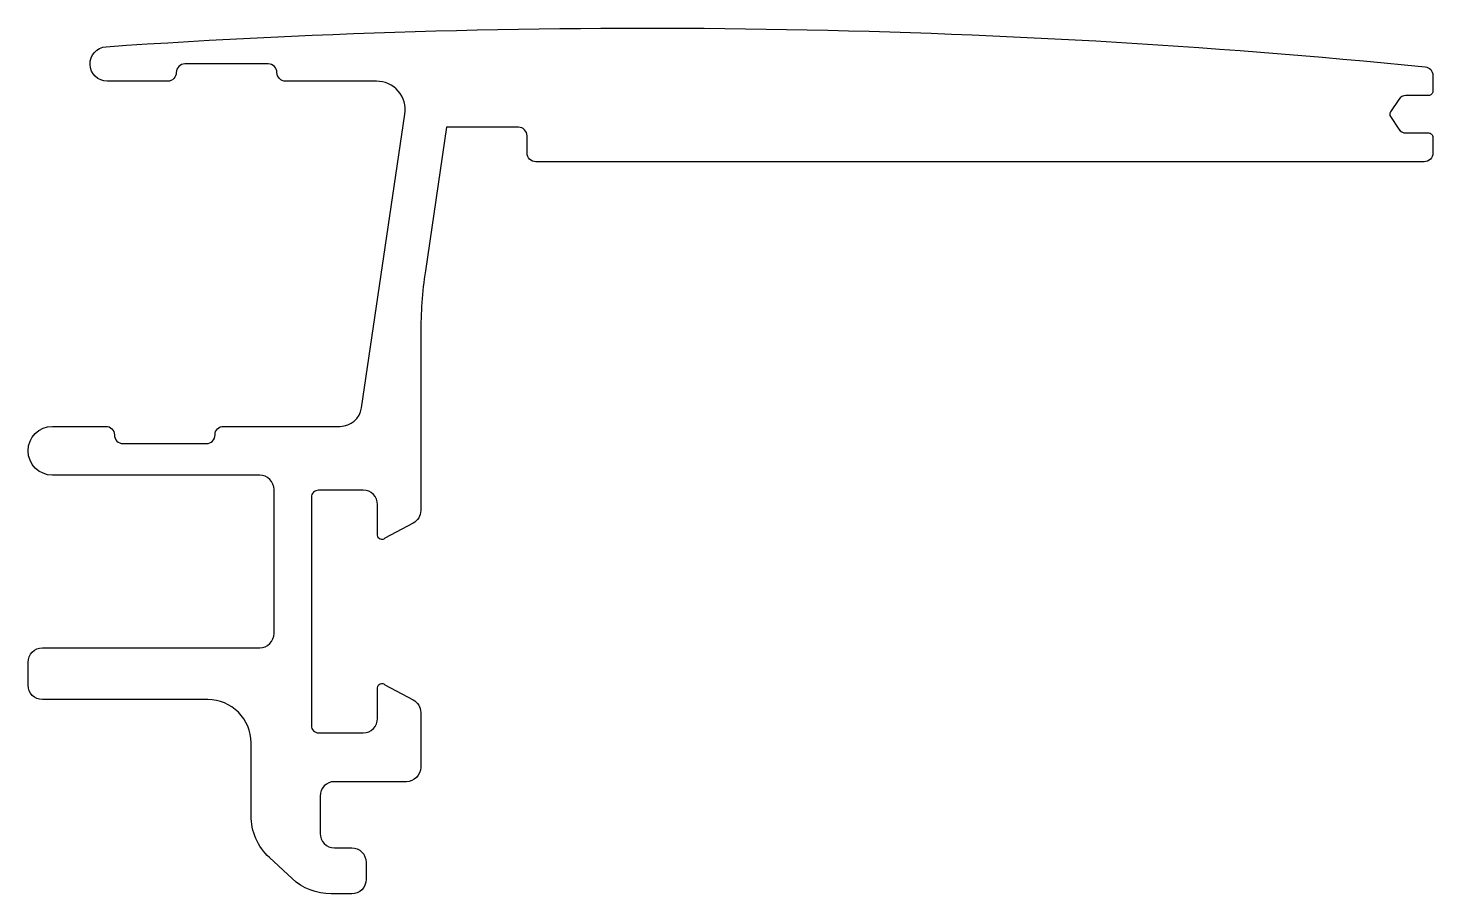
# Model space of a CAD drawing. Extents: x 146.1 to 195, y 215.9 to 246.
import ezdxf

# ---------------------------------------------------------------- set-up
doc = ezdxf.new("R2010")
doc.units = 0
doc.layers.get('0').update_dxf_attribs({"linetype": 'CONTINUOUS'})

msp = doc.modelspace()

# ---------------------------------------------------------------- linework, layer by layer
msp.add_lwpolyline([(156.965, 232.166, 0.371852), (157.707, 232.807), (159.217, 243.02, 0.457883), (158.227, 244.166), (155.066, 244.166, -0.414214), (154.766, 244.466, 0.414214), (154.466, 244.766), (151.566, 244.766, 0.414214), (151.266, 244.466, -0.414214), (150.966, 244.166), (148.866, 244.166, -0.964672), (148.823, 245.365, -0.042048), (194.697, 244.665, -0.38412), (194.966, 244.366), (194.966, 243.816, -0.414214), (194.816, 243.666), (194.027, 243.666, 0.251759), (193.777, 243.532), (193.491, 243.099, 0.300735), (193.491, 242.934), (193.777, 242.501, 0.251759), (194.027, 242.366), (194.816, 242.366, -0.414214), (194.966, 242.216), (194.966, 241.666, -0.414214), (194.666, 241.366), (163.766, 241.366, -0.414214), (163.466, 241.666), (163.466, 242.266, 0.414214), (163.166, 242.566), (160.666, 242.566), (159.927, 237.569, 0.036707), (159.766, 235.375), (159.766, 229.24, -0.276112), (159.503, 228.8), (158.522, 228.273, -0.669935), (158.266, 228.378), (158.266, 229.446, 0.414214), (157.766, 229.946), (156.216, 229.946, 0.414214), (155.966, 229.696), (155.966, 221.761, 0.414214), (156.216, 221.511), (157.766, 221.511, 0.414214), (158.266, 222.011), (158.266, 223.078, -0.669935), (158.522, 223.184), (159.503, 222.657, -0.276112), (159.766, 222.217), (159.766, 220.311, -0.414214), (159.266, 219.811), (156.766, 219.811, 0.414214), (156.266, 219.311), (156.266, 218.011, 0.414214), (156.766, 217.511), (157.366, 217.511, -0.414214), (157.866, 217.011), (157.866, 216.411, -0.414214), (157.366, 215.911), (156.651, 215.911, -0.189181), (155.29, 216.445), (154.506, 217.173, -0.20868), (153.866, 218.639), (153.866, 221.166, 0.414214), (152.366, 222.666), (146.612, 222.666, -0.414214), (146.112, 223.166), (146.112, 223.966, -0.414214), (146.612, 224.466), (154.166, 224.466, 0.414214), (154.666, 224.966), (154.666, 229.966, 0.414214), (154.166, 230.466), (146.962, 230.466, -1), (146.962, 232.166), (148.812, 232.166, -0.414214), (149.112, 231.866), (149.112, 231.866, 0.414214), (149.412, 231.566), (152.312, 231.566, 0.414214), (152.612, 231.866, -0.414214), (152.912, 232.166)], format="xyb", close=True)

doc.saveas('drawing.dxf')
